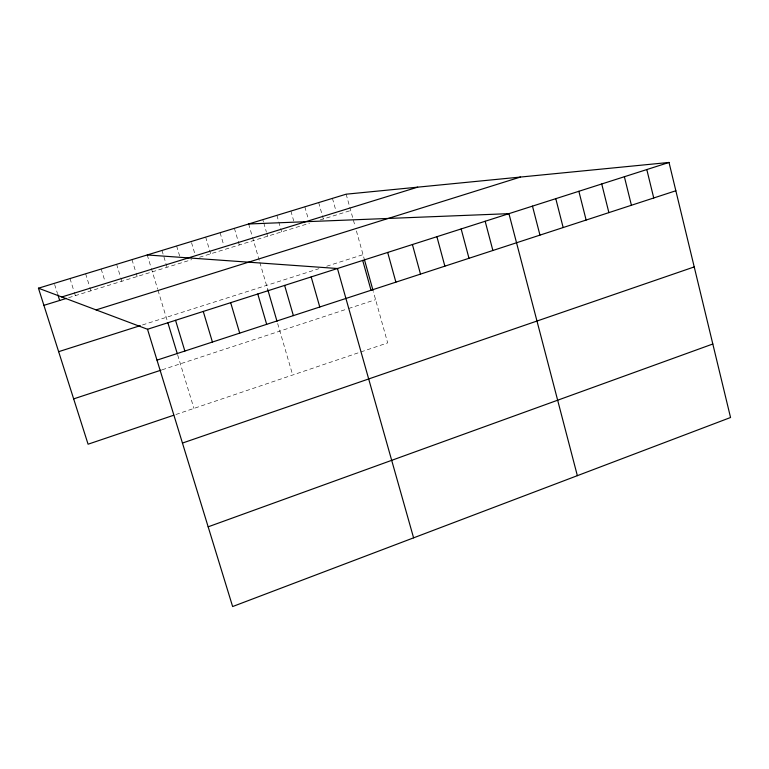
<?xml version="1.0" encoding="UTF-8"?>
<svg xmlns="http://www.w3.org/2000/svg" width="769" height="769" viewBox="0 0 769 769"><rect width="100%" height="100%" fill="white"/><g stroke="black" fill="none" stroke-linecap="round" stroke-linejoin="round"><path stroke-width="0.58" stroke-dasharray="3.85 2.88" d="M175.88 414.51L359.777 352.317M360.901 351.942L387.672 342.887L373.349 291.605M162.163 369.793L347.492 308.888M348.617 308.513L375.599 299.65M142.457 324.951L318.952 268.698M326.7 266.228L363.035 254.645M68.633 297.699L191.721 259.653M199.527 257.24L309.494 223.25M320.125 219.972L350.702 210.514M54.628 284.511L57.512 293.623M69.998 278.561L73.93 291.076M74.285 292.21L75.352 295.623M85.628 273.783L89.531 286.27M89.877 287.404L90.944 290.807M101.172 269.035L105.036 281.483M116.619 264.315L120.445 276.734M120.8 277.869L121.838 281.252M131.98 259.624L135.777 272.015M136.113 273.139L137.151 276.523M147.244 254.962L151.003 267.324M151.349 268.448L157.674 289.231M158.001 290.307L167.248 320.702M177.687 354.999L193.942 408.406M161.98 250.463L167.065 267.276M176.63 245.984L179.648 256.048M191.529 242.648L194.855 253.808M205.679 237.112L210.639 253.808M220.078 232.709L223.683 244.927M234.401 228.335L239.274 244.955M248.647 223.981L252.184 236.141M252.511 237.246L259.528 261.316M259.864 262.46L267.823 289.769M277.657 323.518L292.672 375.012M262.806 219.655L263.44 221.857M263.767 222.962L266.324 231.786M266.641 232.892L267.602 236.198M276.888 215.349L278.474 220.857M278.791 221.953L280.377 227.461M280.695 228.556L281.646 231.863M290.893 211.071L293.72 220.953M304.822 206.813L308.254 218.867M318.674 202.583L322.076 214.609M322.384 215.705L323.307 218.982M332.448 198.373L335.822 210.379M346.146 194.192L349.491 206.159M349.789 207.255L354.826 225.279M356.412 230.931L364.237 258.951"/><path stroke-width="1.15" d="M208.159 526.823L712.815 344.003M182.455 443.059L694.224 266.92M173.736 415.231L88.079 444.203L38.45 288.202L346.146 194.192L669.02 162.451L730.55 417.509L232.632 606.549L147.523 329.267L38.45 288.202M73.661 398.88L161.086 370.149M157.001 360.132L675.845 190.76M147.523 329.267L669.02 162.451M58.646 351.673L140.285 325.643M96.087 309.897L520.45 177.053M43.9 305.341L66.394 298.391M61.76 296.978L417.682 187.155M248.647 223.981L508.934 213.657L577.356 475.675M147.244 254.962L337.456 268.506L413.597 537.848M57.877 294.767L59.674 300.468M167.93 322.922L177.351 353.894M175.543 320.308L184.868 351.039M203.256 311.435L212.427 342.042M230.671 302.669L239.697 333.14M267.823 289.769L277.023 321.346M257.788 293.998L266.67 324.335M284.626 285.405L293.373 315.617M311.176 276.917L319.779 306.994M364.535 260.028L373.032 290.451M362.699 260.431L371.033 290.269M387.682 252.443L395.891 282.156M412.415 244.532L420.499 274.12M436.907 236.698L444.867 266.161M461.15 228.941L468.994 258.288M485.162 221.261L492.881 250.492M532.475 206.13L539.963 235.122M555.785 198.671L563.158 227.547M578.865 191.289L586.132 220.049M601.733 183.974L608.885 212.619M624.37 176.726L631.416 205.265M646.806 169.555L653.737 197.979"/></g></svg>
